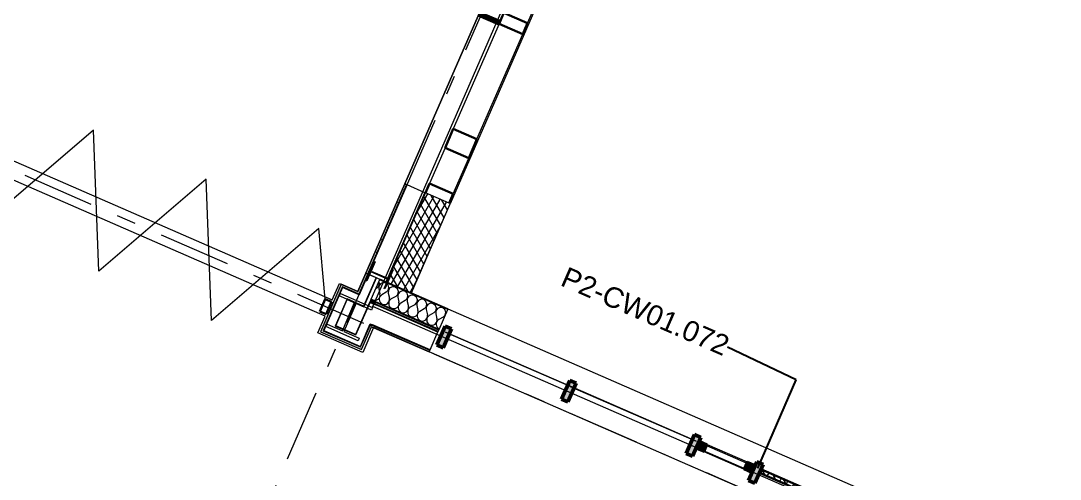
# Model space of a CAD drawing. Header units: millimetres. Extents: x -50172 to 258853, y -59787 to 25069.
# Drawn here: x 8400 to 16045, y -27964 to -24594 of the extents above; entities that cross this region are included whole.
import ezdxf
from ezdxf.enums import TextEntityAlignment as Align

# ---------------------------------------------------------------- set-up
doc = ezdxf.new("R2010")
doc.units = ezdxf.units.MM
doc.header["$MEASUREMENT"] = 0
doc.linetypes.add('Double Dashed', pattern=[1093.611073, 529.166651, -211.666656, 141.111112, -211.666656])
for name, color, linetype, lineweight, true_color in [('A-25-M_Curtain_Wall_Pen_No__46', 7, 'Continuous', 35, 0x444444), ('A-25-M_Wall_Ext_Pen_No__107', 7, 'Continuous', 15, 0xa6a6a6), ('A-25-M_Wall_Int_Pen_No__107', 7, 'Continuous', 15, 0xa6a6a6), ('A-25-M_Wall_Int_Pen_No__27', 7, 'Continuous', 50, 0x2a2a2a), ('New_A-15-MG_Structural_Grid_Phase_2_Pen_No__222', 7, 'Continuous', 13, 0x65af33), ('New_A-25-M_Curtain_Wall_Pen_No__144', 7, 'Continuous', 0, 0xc8c8c8), ('New_A-25-M_Curtain_Wall_Pen_No__165', 7, 'Continuous', 0, 0x006060), ('New_A-25-M_Curtain_Wall_Pen_No__27', 7, 'Continuous', 50, 0x2a2a2a), ('New_A-25-M_Curtain_Wall_Pen_No__43', 7, 'Continuous', 30, 0x444444), ('New_A-25-M_Wall_Ext_Pen_No__107', 7, 'Continuous', 15, 0xa6a6a6), ('New_A-25-M_Wall_Int_Pen_No__107', 7, 'Continuous', 15, 0xa6a6a6), ('New_A-35-M_FFE-Zone_Pen_No__74', 7, 'Continuous', 20, 0x606060), ('New_ArchiCAD Doors_Pen_No__43', 7, 'Continuous', 30, 0x444444), ('New_ArchiCAD Doors_Pen_No__63', 7, 'Continuous', 20, 0x606060), ('New_ArchiCAD Windows_Pen_No__103', 7, 'Continuous', 15, 0xa6a6a6), ('New_ArchiCAD Windows_Pen_No__23', 7, 'Continuous', 30, 0x2a2a2a), ('New_ArchiCAD Windows_Pen_No__63', 7, 'Continuous', 20, 0x606060)]:
    doc.layers.add(name, color=color, linetype=linetype, lineweight=lineweight, true_color=true_color)
for name, color, linetype, lineweight in [('A-25-M_Curtain_Wall_Pen_No__85', 8, 'Continuous', 20), ('A-25-M_Wall_Int_Pen_No__1', 7, 'Continuous', 13), ('COLUMN.IFC Import_Pen_No__2', 8, 'Continuous', 15), ('New_A-20-M_Floor_Slab_Pen_No__89', 8, 'Continuous', 20), ('New_A-25-M_Curtain_Wall_Pen_No__1', 7, 'Continuous', 13), ('New_A-25-M_Wall_Ext_Pen_No__1', 7, 'Continuous', 13), ('New_A-25-M_Wall_Int_Pen_No__1', 7, 'Continuous', 13), ('New_ArchiCAD Doors_Pen_No__1', 7, 'Continuous', 13), ('New_ArchiCAD Doors_Pen_No__87', 8, 'Continuous', 20), ('New_ArchiCAD Windows_Pen_No__1', 7, 'Continuous', 13), ('New_ArchiCAD Windows_Pen_No__3', 7, 'Continuous', 18), ('New_ArchiCAD Windows_Pen_No__83', 8, 'Continuous', 20), ('New_ArchiCAD Zone Stamps_Pen_No__9', 7, 'Continuous', 13)]:
    doc.layers.add(name, color=color, linetype=linetype, lineweight=lineweight)
for name, color, linetype in [('A-25-M_Wall_Int', 7, 'Continuous'), ('COLUMN.IFC Import', 7, 'Continuous'), ('New_A-15-MG_Structural_Grid_Phase_2', 7, 'Continuous'), ('New_A-20-M_Floor_Slab', 7, 'Continuous'), ('New_A-25-M_Curtain_Wall', 7, 'Continuous'), ('New_A-25-M_Wall_Ext', 7, 'Continuous'), ('New_A-25-M_Wall_Int', 7, 'Continuous'), ('New_A-35-M_FFE-Zone', 7, 'Continuous'), ('New_ArchiCAD Doors', 7, 'Continuous'), ('New_ArchiCAD Windows', 7, 'Continuous')]:
    doc.layers.add(name, color=color, linetype=linetype)
doc.styles.add('GENERATED_STYLE_1', font='')
doc.styles.add('GENERATED_STYLE_3', font='')
doc.styles.add('GENERATED_STYLE_4', font='')
doc.styles.get('GENERATED_STYLE_1').set_extended_font_data('Arial', bold=True)
doc.styles.get('GENERATED_STYLE_3').set_extended_font_data('Arial')
doc.styles.get('GENERATED_STYLE_4').set_extended_font_data('Swis721 BT')
doc.dimstyles.new('GENERATED_STYLE__1', dxfattribs={"dimtxt": 0.18, "dimasz": 273.6, "dimexe": 0.18, "dimexo": 0.0625, "dimgap": 0.09, "dimtad": 0, "dimtih": 1, "dimtoh": 1, "dimdec": 4, "dimzin": 0, "dimdsep": 46, "dimcen": 0.09, "dimadec": 0, "dimazin": 0, "dimtfac": 1, "dimtdec": 4, "dimtmove": 0, "dimatfit": 3, "dimldrblk": 'ARROWHEAD_5', "dimfxl": 1, "dimtolj": 1, "dimtzin": 0, "dimarcsym": 0})
pattern_1 = [(60, (0, 0), (-43.30127, 25), []), (120, (0, 0), (43.30127, 25), [])]
pattern_2 = [(0, (0, 0), (0, 173.2051), [0, -100]), (0, (50, 86.6), (0, 173.2051), [0, -100])]

# ---------------------------------------------------------------- blocks, each defined once
blk = doc.blocks.new('Computer Lab C_INB 1301_47_2', base_point=(3709.1, -27727.4))
at = {"layer": 'New_A-35-M_FFE-Zone_Pen_No__74', "linetype": 'Continuous'}
for p, q in [((10639.2, -26765.5), (1992.2, -22995)), ((10585.7, -26888.1), (10639.2, -26765.5)), ((10914.7, -27031.6), (10585.7, -26888.1)), ((10994.1, -26849.4), (10914.7, -27031.6)), ((14084.3, -28196.9), (10994.1, -26849.4))]:
    blk.add_line(p, q, dxfattribs=at)
at = {"layer": 'New_ArchiCAD Zone Stamps_Pen_No__9'}
for tag, height, style, p in [('ROOM_NAME', 250, 'GENERATED_STYLE_1', (2359.2, -27544.4)), ('zoneNameLine2', 250, 'GENERATED_STYLE_1', (2170.8, -27976.6)), ('ROOM_NUMBER', 200, 'GENERATED_STYLE_3', (1982.4, -28397.3)), ('measuredAreaCode', 200, 'GENERATED_STYLE_3', (1825.3, -28757.4)), ('ROOM_HOLES_PRM', 200, 'GENERATED_STYLE_3', (2132.7, -28891.4)), ('DUMMY_649', 200, 'GENERATED_STYLE_3', (2761.9, -29165.8)), ('DUMMY_650', 133.3, 'GENERATED_STYLE_3', (3041.2, -29272.3))]:
    blk.add_attdef(tag, text='', height=height, rotation=336.44041, dxfattribs=dict(at, style=style)).set_placement(p, align=Align.TOP_LEFT)
blk = doc.blocks.new('Computer Lab D_INB 1102_51_2', base_point=(2937.5, -13266.4))
at = {"layer": 'New_A-35-M_FFE-Zone_Pen_No__74', "linetype": 'Continuous'}
for p, q in [((10879.5, -26584.5), (13645.4, -20241.5)), ((2044.1, -22875.8), (10691.2, -26646.4)), ((10691.2, -26646.4), (10743.9, -26525.4)), ((10743.9, -26525.4), (10879.5, -26584.5))]:
    blk.add_line(p, q, dxfattribs=at)
at = {"layer": 'New_ArchiCAD Zone Stamps_Pen_No__9'}
for tag, height, style, p in [('ROOM_NAME', 250, 'GENERATED_STYLE_1', (8277.7, -11737.3)), ('zoneNameLine2', 250, 'GENERATED_STYLE_1', (8089.2, -12169.4)), ('ROOM_NUMBER', 200, 'GENERATED_STYLE_3', (7900.8, -12590.1)), ('measuredAreaCode', 200, 'GENERATED_STYLE_3', (7743.8, -12950.2)), ('DUMMY_649', 200, 'GENERATED_STYLE_3', (8051.2, -13084.2)), ('DUMMY_650', 200, 'GENERATED_STYLE_3', (8680.4, -13358.6)), ('DUMMY_651', 133.3, 'GENERATED_STYLE_3', (8959.7, -13465.1))]:
    blk.add_attdef(tag, text='', height=height, rotation=336.44041, dxfattribs=dict(at, style=style)).set_placement(p, align=Align.TOP_LEFT)
blk = doc.blocks.new('Slab_6_2', base_point=(-21326.2, -27554.7))
at = {"layer": 'New_A-20-M_Floor_Slab_Pen_No__89', "linetype": 'Continuous', "flags": 128}
blk.add_lwpolyline([(942, -48802.4), (12486.7, -53836.5), (17939.8, -41330.7), (16985.7, -40914.7), (17767.9, -39120.9), (18360.6, -39379.3), (18576.1, -38885), (18937.5, -39042.6), (20222.1, -36096.6), (17437.6, -34882.5), (19407.7, -30364.3), (10989.4, -26693.5), (18941.3, -8457.3)], dxfattribs=at)
blk = doc.blocks.new('Curtain Wall_24_2')
at = {"layer": 'New_A-25-M_Curtain_Wall', "linetype": 'Continuous', "lineweight": 0, "true_color": 0x000000}
h = blk.add_hatch(dxfattribs=at)
h.set_pattern_fill('Batt_Insulation_0002', color=178, style=0, pattern_type=2)
h.set_pattern_definition(pattern_1)
h.paths.add_polyline_path([(14256.9, -28070.8), (13844.1, -27891.2), (13832.9, -27916.9), (14245.7, -28096.4)])
h = blk.add_hatch(dxfattribs=at)
h.set_pattern_fill('Batt_Insulation_0002', color=178, style=0, pattern_type=2)
h.set_pattern_definition(pattern_1)
h.paths.add_polyline_path([(15173.9, -28469.6), (14302.8, -28090.7), (14291.6, -28116.4), (15162.8, -28495.3)])
at = {"layer": 'New_A-25-M_Curtain_Wall_Pen_No__144', "linetype": 'Continuous'}
for points in [[(11521.2, -26838.9), (11461, -26977.4), (11506.8, -26997.4), (11567.1, -26858.9)], [(12438.2, -27237.8), (12378, -27376.3), (12423.9, -27396.2), (12484.1, -27257.7)], [(13355.2, -27636.6), (13295, -27775.1), (13340.9, -27795), (13401.1, -27656.6)], [(13859.4, -27855.9), (13813.6, -27836), (13753.4, -27974.4), (13799.2, -27994.4)], [(14272.3, -28035.5), (14212, -28173.9), (14257.9, -28193.9), (14318.1, -28055.4)], [(15189.3, -28434.3), (15129.1, -28572.8), (15174.9, -28592.7), (15235.1, -28454.3)], [(16106.3, -28833.2), (16046.1, -28971.6), (16091.9, -28991.6), (16152.2, -28853.1)]]:
    blk.add_hatch(color=256, dxfattribs=at).paths.add_polyline_path(points)
at = {"layer": 'New_A-25-M_Curtain_Wall_Pen_No__165', "linetype": 'Continuous', "lineweight": 0, "true_color": 0x001818}
for points in [[(11523.8, -26883.1), (12450, -27286), (12450.4, -27285.1), (11524.2, -26882.2)], [(13367.4, -27683.9), (12441.2, -27281.1), (12440.8, -27282), (13367, -27684.8)], [(15191.9, -28478.5), (16118.1, -28881.3), (16118.5, -28880.4), (15192.3, -28477.6)]]:
    blk.add_hatch(color=168, dxfattribs=at).paths.add_polyline_path(points)
at = {"layer": 'New_ArchiCAD Windows_Pen_No__103', "linetype": 'Continuous'}
for points in [[(13389.7, -27682.7), (13449.3, -27708.6), (13425.4, -27763.6), (13365.8, -27737.7)], [(13778.3, -27917.1), (13718.7, -27891.2), (13742.6, -27836.2), (13802.2, -27862.1)]]:
    blk.add_hatch(color=256, dxfattribs=at).paths.add_polyline_path(points)
at = {"layer": 'New_A-25-M_Curtain_Wall_Pen_No__1', "linetype": 'Continuous'}
for p, q in [((11524.2, -26882.2), (11523.8, -26883.1)), ((11523.8, -26883.1), (12450, -27286)), ((12450.4, -27285.1), (11524.2, -26882.2)), ((12441.2, -27281.1), (12440.8, -27282)), ((12440.8, -27282), (13367, -27684.8)), ((13367.4, -27683.9), (12441.2, -27281.1)), ((12450, -27286), (12450.4, -27285.1)), ((13367, -27684.8), (13367.4, -27683.9)), ((15192.3, -28477.6), (15191.9, -28478.5)), ((15191.9, -28478.5), (16118.1, -28881.3)), ((16118.5, -28880.4), (15192.3, -28477.6)), ((16118.1, -28881.3), (16118.5, -28880.4))]:
    blk.add_line(p, q, dxfattribs=at)
at = {"layer": 'New_A-25-M_Curtain_Wall_Pen_No__27', "linetype": 'Continuous'}
for p, q in [((11521.2, -26838.9), (11461, -26977.4)), ((11506.8, -26997.4), (11567.1, -26858.9)), ((11567.1, -26858.9), (11521.2, -26838.9)), ((11461, -26977.4), (11506.8, -26997.4)), ((12438.2, -27237.8), (12378, -27376.3)), ((12423.9, -27396.2), (12484.1, -27257.7)), ((12484.1, -27257.7), (12438.2, -27237.8)), ((12378, -27376.3), (12423.9, -27396.2)), ((13355.2, -27636.6), (13295, -27775.1)), ((13340.9, -27795), (13401.1, -27656.6)), ((13401.1, -27656.6), (13355.2, -27636.6)), ((13295, -27775.1), (13340.9, -27795)), ((13813.6, -27836), (13753.4, -27974.4)), ((13799.2, -27994.4), (13859.4, -27855.9)), ((13859.4, -27855.9), (13813.6, -27836)), ((13753.4, -27974.4), (13799.2, -27994.4)), ((14272.3, -28035.5), (14212, -28173.9)), ((14257.9, -28193.9), (14318.1, -28055.4)), ((14318.1, -28055.4), (14272.3, -28035.5)), ((14212, -28173.9), (14257.9, -28193.9)), ((15189.3, -28434.3), (15129.1, -28572.8)), ((15235.1, -28454.3), (15189.3, -28434.3)), ((15174.9, -28592.7), (15235.1, -28454.3)), ((15129.1, -28572.8), (15174.9, -28592.7)), ((16106.3, -28833.2), (16046.1, -28971.6)), ((16091.9, -28991.6), (16152.2, -28853.1)), ((16152.2, -28853.1), (16106.3, -28833.2)), ((16046.1, -28971.6), (16091.9, -28991.6))]:
    blk.add_line(p, q, dxfattribs=at)
at = {"layer": 'New_A-25-M_Curtain_Wall_Pen_No__43', "linetype": 'Continuous'}
for p, q in [((13844.1, -27891.2), (14256.9, -28070.8)), ((14245.7, -28096.4), (13832.9, -27916.9)), ((15162.8, -28495.3), (14291.6, -28116.4)), ((14302.8, -28090.7), (15173.9, -28469.6))]:
    blk.add_line(p, q, dxfattribs=at)
at = {"layer": 'New_ArchiCAD Windows_Pen_No__23', "linetype": 'Continuous'}
for p, q in [((13365.8, -27737.7), (13389.7, -27682.7)), ((13425.4, -27763.6), (13365.8, -27737.7)), ((13389.7, -27682.7), (13449.3, -27708.6)), ((13449.3, -27708.6), (13425.4, -27763.6)), ((13718.7, -27891.2), (13742.6, -27836.2)), ((13778.3, -27917.1), (13718.7, -27891.2)), ((13742.6, -27836.2), (13802.2, -27862.1)), ((13802.2, -27862.1), (13778.3, -27917.1))]:
    blk.add_line(p, q, dxfattribs=at)
at = {"layer": 'New_ArchiCAD Windows_Pen_No__63', "linetype": 'Continuous'}
blk.add_line((13738.6, -27845.3), (13445.3, -27717.8), dxfattribs=at)
at = {"layer": 'New_ArchiCAD Windows_Pen_No__83', "linetype": 'Continuous'}
for p, q in [((13449.3, -27708.6), (13742.6, -27836.2)), ((13718.7, -27891.2), (13425.4, -27763.6))]:
    blk.add_line(p, q, dxfattribs=at)
blk = doc.blocks.new('*X746')
at = {"layer": 'New_A-25-M_Wall_Ext_Pen_No__107', "linetype": 'Continuous'}
for p, q in [((11033.4, -26544.5), (11038.1, -26524.2)), ((11045.4, -26527.4), (11033.7, -26544.6)), ((11038.1, -26524.2), (11036.1, -26518.4)), ((11064.5, -26519), (11045.4, -26527.4)), ((11085.1, -26521.8), (11064.5, -26519)), ((11101.2, -26535), (11085.1, -26521.8)), ((11031.2, -26546.8), (11033.4, -26544.5)), ((11033.7, -26544.6), (11032.8, -26565.4)), ((11032.8, -26565.4), (11041.6, -26602.5)), ((11042.5, -26613), (11041.6, -26602.5)), ((11088.7, -26589.8), (11055.5, -26608.6)), ((11088.7, -26589.8), (11103.3, -26575)), ((11107.9, -26554.7), (11101.2, -26535)), ((11103.6, -26575.1), (11102.6, -26595.9)), ((11102.6, -26595.9), (11111.4, -26633)), ((11103.3, -26575), (11107.9, -26554.7)), ((11115.3, -26557.9), (11103.6, -26575.1)), ((11134.3, -26549.4), (11115.3, -26557.9)), ((11154.9, -26552.2), (11134.3, -26549.4)), ((11171, -26565.4), (11154.9, -26552.2)), ((11158.5, -26620.3), (11173.1, -26605.4)), ((11177.7, -26585.1), (11171, -26565.4)), ((11173.4, -26605.6), (11172.5, -26626.4)), ((11173.1, -26605.4), (11177.7, -26585.1)), ((11185.1, -26588.3), (11173.4, -26605.6)), ((11204.1, -26579.9), (11185.1, -26588.3)), ((11224.8, -26582.7), (11204.1, -26579.9)), ((11240.9, -26595.9), (11224.8, -26582.7)), ((11247.6, -26615.6), (11240.9, -26595.9)), ((11013.9, -26647.8), (11020, -26646.1)), ((11020, -26646.1), (11028.9, -26640.5)), ((11028.9, -26640.5), (11036, -26632.7)), ((11036, -26632.7), (11040.6, -26623.3)), ((11037.2, -26633.3), (11036.3, -26643.7)), ((11036.3, -26643.7), (11038.3, -26654.1)), ((11040.9, -26623.4), (11037.2, -26633.3)), ((11038.3, -26654.1), (11043, -26663.4)), ((11040.6, -26623.3), (11042.5, -26613)), ((11047.2, -26615), (11040.9, -26623.4)), ((11043, -26663.4), (11050.1, -26671.2)), ((11055.5, -26608.6), (11047.2, -26615)), ((11050.1, -26671.2), (11059.1, -26676.7)), ((11059.1, -26676.7), (11069.2, -26679.5)), ((11069.2, -26679.5), (11079.7, -26679.5)), ((11079.7, -26679.5), (11089.8, -26676.5)), ((11089.8, -26676.5), (11098.8, -26671)), ((11098.8, -26671), (11105.8, -26663.2)), ((11105.8, -26663.2), (11110.5, -26653.8)), ((11107, -26663.7), (11106.1, -26674.2)), ((11106.1, -26674.2), (11108.1, -26684.5)), ((11110.8, -26653.9), (11107, -26663.7)), ((11110.5, -26653.8), (11112.4, -26643.4)), ((11117, -26645.5), (11110.8, -26653.9)), ((11112.4, -26643.4), (11111.4, -26633)), ((11125.4, -26639.1), (11117, -26645.5)), ((11158.5, -26620.3), (11125.4, -26639.1)), ((11172.5, -26626.4), (11181.2, -26663.4)), ((11180.3, -26684.2), (11182.2, -26673.9)), ((11186.9, -26675.9), (11180.6, -26684.3)), ((11182.2, -26673.9), (11181.2, -26663.4)), ((11195.2, -26669.5), (11186.9, -26675.9)), ((11228.3, -26650.7), (11195.2, -26669.5)), ((11228.3, -26650.7), (11243, -26635.9)), ((11243.2, -26636), (11242.3, -26656.8)), ((11242.3, -26656.8), (11251.1, -26693.9)), ((11243, -26635.9), (11247.6, -26615.6)), ((11255, -26618.8), (11243.2, -26636)), ((11274, -26610.3), (11255, -26618.8)), ((11298.2, -26681.2), (11265, -26700)), ((11294.6, -26613.1), (11274, -26610.3)), ((11310.7, -26626.3), (11294.6, -26613.1)), ((11298.2, -26681.2), (11312.8, -26666.3)), ((11317.4, -26646), (11310.7, -26626.3)), ((11313.1, -26666.5), (11312.1, -26687.3)), ((11312.8, -26666.3), (11317.4, -26646)), ((11324.8, -26649.3), (11313.1, -26666.5)), ((11343.8, -26640.8), (11324.8, -26649.3)), ((11364.4, -26643.6), (11343.8, -26640.8)), ((11380.5, -26656.8), (11364.4, -26643.6)), ((11387.3, -26676.5), (11380.5, -26656.8)), ((11382.6, -26696.8), (11387.3, -26676.5)), ((11394.6, -26679.7), (11382.9, -26696.9)), ((11413.7, -26671.2), (11394.6, -26679.7)), ((11434.3, -26674), (11413.7, -26671.2)), ((11450.4, -26687.2), (11434.3, -26674)), ((11108.1, -26684.5), (11112.9, -26693.9)), ((11112.9, -26693.9), (11120, -26701.6)), ((11120, -26701.6), (11128.9, -26707.1)), ((11128.9, -26707.1), (11139.1, -26709.9)), ((11139.1, -26709.9), (11149.6, -26709.9)), ((11149.6, -26709.9), (11159.7, -26707)), ((11159.7, -26707), (11168.6, -26701.4)), ((11168.6, -26701.4), (11175.7, -26693.6)), ((11175.7, -26693.6), (11180.3, -26684.2)), ((11176.9, -26694.2), (11176, -26704.6)), ((11176, -26704.6), (11178, -26715)), ((11180.6, -26684.3), (11176.9, -26694.2)), ((11178, -26715), (11182.7, -26724.3)), ((11182.7, -26724.3), (11189.8, -26732.1)), ((11189.8, -26732.1), (11198.8, -26737.6)), ((11198.8, -26737.6), (11208.9, -26740.4)), ((11208.9, -26740.4), (11219.4, -26740.4)), ((11219.4, -26740.4), (11229.5, -26737.4)), ((11229.5, -26737.4), (11238.4, -26731.9)), ((11238.4, -26731.9), (11245.5, -26724.1)), ((11245.5, -26724.1), (11250.2, -26714.7)), ((11246.7, -26724.6), (11245.8, -26735.1)), ((11245.8, -26735.1), (11247.8, -26745.4)), ((11250.4, -26714.8), (11246.7, -26724.6)), ((11247.8, -26745.4), (11252.5, -26754.8)), ((11250.2, -26714.7), (11252.1, -26704.3)), ((11256.7, -26706.4), (11250.4, -26714.8)), ((11252.1, -26704.3), (11251.1, -26693.9)), ((11252.5, -26754.8), (11259.7, -26762.5)), ((11265, -26700), (11256.7, -26706.4)), ((11308.3, -26762.3), (11315.3, -26754.6)), ((11312.1, -26687.3), (11320.9, -26724.3)), ((11315.3, -26754.6), (11320, -26745.1)), ((11316.5, -26755.1), (11315.6, -26765.6)), ((11320.3, -26745.3), (11316.5, -26755.1)), ((11320, -26745.1), (11321.9, -26734.8)), ((11326.5, -26736.8), (11320.3, -26745.3)), ((11321.9, -26734.8), (11320.9, -26724.3)), ((11334.9, -26730.4), (11326.5, -26736.8)), ((11368, -26711.6), (11334.9, -26730.4)), ((11368, -26711.6), (11382.6, -26696.8)), ((11382.9, -26696.9), (11382, -26717.7)), ((11382, -26717.7), (11390.8, -26754.8)), ((11391.7, -26765.2), (11390.8, -26754.8)), ((11437.9, -26742.1), (11404.7, -26760.9)), ((11437.9, -26742.1), (11452.5, -26727.2)), ((11457.1, -26706.9), (11450.4, -26687.2)), ((11452.8, -26727.4), (11451.8, -26748.2)), ((11451.8, -26748.2), (11460.6, -26785.2)), ((11452.5, -26727.2), (11457.1, -26706.9)), ((11464.5, -26710.2), (11452.8, -26727.4)), ((11483.5, -26701.7), (11464.5, -26710.2)), ((11504.1, -26704.5), (11483.5, -26701.7)), ((11520.2, -26717.7), (11504.1, -26704.5)), ((11507.7, -26772.5), (11521.9, -26758.2)), ((11526.9, -26737.4), (11520.2, -26717.7)), ((11522.6, -26756.5), (11526.9, -26737.4)), ((11259.7, -26762.5), (11268.6, -26768)), ((11268.6, -26768), (11278.7, -26770.9)), ((11278.7, -26770.9), (11289.3, -26770.8)), ((11289.3, -26770.8), (11299.4, -26767.9)), ((11299.4, -26767.9), (11308.3, -26762.3)), ((11315.6, -26765.6), (11317.6, -26775.9)), ((11317.6, -26775.9), (11322.4, -26785.3)), ((11322.4, -26785.3), (11329.5, -26793)), ((11329.5, -26793), (11338.5, -26798.5)), ((11338.5, -26798.5), (11348.6, -26801.3)), ((11348.6, -26801.3), (11359.1, -26801.3)), ((11359.1, -26801.3), (11369.2, -26798.4)), ((11369.2, -26798.4), (11378.1, -26792.8)), ((11378.1, -26792.8), (11385.2, -26785)), ((11385.2, -26785), (11389.8, -26775.6)), ((11386.4, -26785.5), (11385.5, -26796)), ((11385.5, -26796), (11387.5, -26806.3)), ((11390.1, -26775.7), (11386.4, -26785.5)), ((11387.5, -26806.3), (11392.2, -26815.7)), ((11389.8, -26775.6), (11391.7, -26765.2)), ((11396.4, -26767.3), (11390.1, -26775.7)), ((11392.2, -26815.7), (11399.3, -26823.4)), ((11404.7, -26760.9), (11396.4, -26767.3)), ((11399.3, -26823.4), (11408.3, -26828.9)), ((11408.3, -26828.9), (11418.4, -26831.8)), ((11418.4, -26831.8), (11428.9, -26831.7)), ((11428.9, -26831.7), (11439, -26828.8)), ((11439, -26828.8), (11448, -26823.2)), ((11448, -26823.2), (11455, -26815.5)), ((11455, -26815.5), (11459.7, -26806)), ((11456.2, -26816), (11455.3, -26826.5)), ((11455.3, -26826.5), (11457.3, -26836.8)), ((11460, -26806.2), (11456.2, -26816)), ((11459.7, -26806), (11461.6, -26795.7)), ((11466.2, -26797.7), (11460, -26806.2)), ((11461.6, -26795.7), (11460.6, -26785.2)), ((11474.6, -26791.3), (11466.2, -26797.7)), ((11507.7, -26772.5), (11474.6, -26791.3)), ((11457.3, -26836.8), (11462.1, -26846.2)), ((11462.1, -26846.2), (11469.2, -26853.9)), ((11469.2, -26853.9), (11477.8, -26859.2))]:
    blk.add_line(p, q, dxfattribs=at)
blk = doc.blocks.new('Simple Door Opening_12')
at = {"layer": 'New_ArchiCAD Doors_Pen_No__1', "linetype": 'Continuous'}
for p, q in [((2556, -4.5), (2556, 0)), ((-2556, 0), (-2556, -4.5)), ((-2556, -4.5), (-2556, -164.5)), ((2556, -164.5), (2556, -4.5)), ((-2556, -164.5), (-2556, -170.5)), ((-2556, -170.5), (-2556, -182.5)), ((-2556, -182.5), (-2556, -185.5)), ((-2556, -185.5), (-2556, -329.5)), ((2556, -170.5), (2556, -164.5)), ((2556, -182.5), (2556, -170.5)), ((2556, -185.5), (2556, -182.5)), ((2556, -329.5), (2556, -185.5)), ((-2556, -329.5), (-2556, -332.5)), ((-2556, -332.5), (-2556, -345)), ((2556, -332.5), (2556, -329.5)), ((2556, -345), (2556, -332.5))]:
    blk.add_line(p, q, dxfattribs=at)
at = {"layer": 'New_ArchiCAD Doors_Pen_No__87', "linetype": 'Continuous'}
for p, q in [((2556, 0), (-2556, 0)), ((-2556, -345), (2556, -345))]:
    blk.add_line(p, q, dxfattribs=at)
blk = doc.blocks.new('Wall_241_2', base_point=(22006.6, -31651.4))
at = {"layer": 'A-25-M_Wall_Ext_Pen_No__107', "linetype": 'Continuous'}
blk.add_hatch(color=256, dxfattribs=at).paths.add_polyline_path([(10982.6, -26830.7), (10980.4, -26843.4), (10985.4, -26832)])
at = {"layer": 'New_A-25-M_Wall_Ext_Pen_No__107', "linetype": 'Continuous'}
h = blk.add_hatch(dxfattribs=at)
h.set_pattern_fill('Plaster_0002', color=256, style=0, pattern_type=2)
h.set_pattern_definition(pattern_2)
h.paths.add_polyline_path([(11542, -26711.9), (11040.4, -26493.2), (11039.6, -26497.8), (11540.2, -26716.1)])
at = {"layer": 'New_A-25-M_Wall_Ext_Pen_No__107', "linetype": 'Continuous', "lineweight": 0, "true_color": 0x535353}
for points in [[(11469.1, -26879.2), (11008.6, -26678.5), (11008.1, -26681.5), (11467.9, -26882)], [(11410.3, -27014), (10983.1, -26827.7), (10982.6, -26830.7), (11409.1, -27016.7)]]:
    blk.add_hatch(color=251, dxfattribs=at).paths.add_polyline_path(points)
at = {"layer": 'New_A-25-M_Wall_Ext_Pen_No__107', "linetype": 'Continuous'}
for points in [[(11473.9, -26868.2), (11010.7, -26666.3), (11008.6, -26678.5), (11469.1, -26879.2)], [(10980.4, -26843.4), (11404.1, -27028.2), (11409.1, -27016.7), (10985.4, -26832)]]:
    blk.add_hatch(color=256, dxfattribs=at).paths.add_polyline_path(points)
at = {"layer": 'New_A-25-M_Wall_Ext_Pen_No__1', "linetype": 'Continuous'}
for p, q in [((11540.2, -26716.1), (11039.6, -26497.8)), ((11027.6, -26690), (11008.1, -26681.5)), ((11469.1, -26879.2), (11008.6, -26678.5)), ((11473.9, -26868.2), (11010.7, -26666.3)), ((11476.3, -26862.7), (11011.8, -26660.2)), ((11467.9, -26882), (11027.6, -26690)), ((10982.6, -26830.7), (11409.1, -27016.7)), ((11410.3, -27014), (10983.1, -26827.7))]:
    blk.add_line(p, q, dxfattribs=at)
at = {"layer": 'New_A-25-M_Wall_Ext_Pen_No__1', "linetype": 'Continuous', "flags": 128}
for points in [[(11542, -26711.9), (11040.4, -26493.2)], [(10980.4, -26843.4), (11404.1, -27028.2)]]:
    blk.add_lwpolyline(points, dxfattribs=at)
at = {"layer": 'New_A-25-M_Wall_Ext', "color": 250, "lineweight": 50, "true_color": 0x2a2a2a}
blk.add_blockref('*X746', (0, 0), dxfattribs=at)
at = {"layer": 'New_ArchiCAD Doors', "color": 251, "linetype": 'Continuous', "lineweight": 20, "true_color": 0x606060, "xscale": -1, "zscale": 1000, "rotation": 336.4404115839876}
blk.add_blockref('Simple Door Opening_12', (13885, -27733.6), dxfattribs=at)
blk = doc.blocks.new('Triple Window 19')
at = {"layer": 'New_ArchiCAD Windows_Pen_No__1', "linetype": 'Continuous'}
for p, q in [((-1175, -0.5), (-1175, 0)), ((1175, -0.5), (1175, 0)), ((-1175, -190), (-1175, -0.5)), ((1175, -190), (1175, -0.5))]:
    blk.add_line(p, q, dxfattribs=at)
at = {"layer": 'New_ArchiCAD Windows_Pen_No__23', "linetype": 'Continuous'}
for p, q in [((-1175, 0), (-1125, 0)), ((-1125, 0), (-1125, -190)), ((-268, -190), (-268, 0)), ((-268, 0), (-225, 0)), ((-225, 0), (-182, 0)), ((-182, 0), (-182, -190)), ((662.5, -190), (662.5, 0)), ((662.5, 0), (725, 0)), ((725, 0), (812.5, 0)), ((812.5, 0), (812.5, -190)), ((1100, -190), (1100, 0)), ((1100, 0), (1175, 0)), ((-1125, -190), (-1175, -190)), ((-225, -190), (-268, -190)), ((-182, -190), (-225, -190)), ((725, -190), (662.5, -190)), ((812.5, -190), (725, -190)), ((1175, -190), (1100, -190))]:
    blk.add_line(p, q, dxfattribs=at)
at = {"layer": 'New_ArchiCAD Windows_Pen_No__3', "linetype": 'Continuous'}
for p, q in [((-1175, 165), (1175, 165)), ((-1125, 0), (-268, 0)), ((-182, 0), (662.5, 0)), ((812.5, 0), (1100, 0)), ((-1175, -200), (1175, -200)), ((-268, -190), (-1125, -190)), ((662.5, -190), (-182, -190)), ((1100, -190), (812.5, -190))]:
    blk.add_line(p, q, dxfattribs=at)
blk = doc.blocks.new('Wall_302_2', base_point=(19113.7, -8614.2))
at = {"layer": 'New_A-25-M_Wall_Ext_Pen_No__107', "linetype": 'Continuous'}
h = blk.add_hatch(dxfattribs=at)
h.set_pattern_fill('Plaster_0002', color=256, style=0, pattern_type=2)
h.set_pattern_definition([(66.4404, (0, 0), (-158.7675, 69.2305), [0, -100]), (66.4404, (-59.4, 80.45), (-158.7675, 69.2305), [0, -100])])
h.paths.add_polyline_path([(10938.7, -26448.8), (10952.4, -26454.8), (11238.2, -25799.5), (11224.4, -25793.5)])
at = {"layer": 'New_A-25-M_Wall_Ext_Pen_No__107', "linetype": 'Continuous', "lineweight": 0, "true_color": 0x535353}
for points in [[(11238.2, -25799.5), (10952.4, -26454.8), (10955.2, -26456), (11240.9, -25800.7)], [(11372.9, -25858.3), (11087.2, -26513.6), (11089.9, -26514.8), (11375.7, -25859.5)]]:
    blk.add_hatch(color=251, dxfattribs=at).paths.add_polyline_path(points)
at = {"layer": 'New_A-25-M_Wall_Ext_Pen_No__107', "linetype": 'Continuous'}
for points in [[(11089.9, -26514.8), (11090.4, -26515), (11376.1, -25859.7), (11375.7, -25859.5)], [(11272.6, -26594.5), (11273.3, -26594.7), (11559, -25939.4), (11558.4, -25939.1)]]:
    blk.add_hatch(color=256, dxfattribs=at).paths.add_polyline_path(points)
h = blk.add_hatch(dxfattribs=at)
h.set_pattern_fill('Batt_Insulation_0002', color=256, style=0, pattern_type=2)
h.set_pattern_definition(pattern_1)
h.paths.add_polyline_path([(11376.1, -25859.7), (11090.4, -26515), (11272.6, -26594.5), (11558.4, -25939.1), (11549.8, -25935.4)])
at = {"layer": 'New_A-25-M_Wall_Ext_Pen_No__1', "linetype": 'Continuous'}
for p, q in [((10952.4, -26454.8), (11238.2, -25799.5)), ((10955.2, -26456), (11240.9, -25800.7)), ((11238.2, -25799.5), (11224.4, -25793.5)), ((11240.9, -25800.7), (11238.2, -25799.5)), ((11372.9, -25858.3), (11240.9, -25800.7)), ((11087.2, -26513.6), (11372.9, -25858.3)), ((11089.9, -26514.8), (11375.7, -25859.5)), ((11090.4, -26515), (11376.1, -25859.7)), ((11375.7, -25859.5), (11372.9, -25858.3)), ((11376.1, -25859.7), (11375.7, -25859.5)), ((11549.8, -25935.4), (11376.1, -25859.7)), ((11272.6, -26594.5), (11558.4, -25939.1)), ((11558.4, -25939.1), (11549.8, -25935.4)), ((11559, -25939.4), (11558.4, -25939.1))]:
    blk.add_line(p, q, dxfattribs=at)
at = {"layer": 'New_A-25-M_Wall_Ext_Pen_No__1', "linetype": 'Continuous', "flags": 128}
for points in [[(11224.4, -25793.5), (10938.7, -26448.8)], [(11273.3, -26594.7), (11559, -25939.4)], [(10938.7, -26448.8), (11273.3, -26594.7)]]:
    blk.add_lwpolyline(points, dxfattribs=at)
at = {"layer": 'New_ArchiCAD Windows', "color": 251, "linetype": 'Continuous', "lineweight": 20, "true_color": 0x606060, "xscale": -1, "zscale": 1000, "rotation": 66.44041158399281}
blk.add_blockref('Triple Window 19', (11845.3, -24782.4), dxfattribs=at)
blk = doc.blocks.new('Sliding Folding Multipanel Door 19')
at = {"layer": 'New_ArchiCAD Doors_Pen_No__1', "linetype": 'Continuous'}
for p, q in [((-4716.7, 0), (-4716.7, -15)), ((-4716.7, -15), (-4716.7, -18)), ((-4716.7, -18), (-4716.7, -82)), ((-4716.7, -82), (-4716.7, -85)), ((-4716.7, -85), (-4716.7, -100))]:
    blk.add_line(p, q, dxfattribs=at)
at = {"layer": 'New_ArchiCAD Doors_Pen_No__43', "linetype": 'Continuous'}
for p, q in [((-4666.7, 0), (-4716.7, 0)), ((-4716.7, 0), (-4716.7, -100)), ((-4666.7, -100), (-4666.7, 0)), ((-4716.7, -100), (-4666.7, -100))]:
    blk.add_line(p, q, dxfattribs=at)
at = {"layer": 'New_ArchiCAD Doors_Pen_No__63', "linetype": 'Continuous'}
for p, q in [((-4666.7, 0), (-4415.7, 456.9)), ((-4415.7, 456.9), (-3963.5, -477.9)), ((-3963.5, -477.9), (-3511.3, 456.9)), ((-3511.3, 456.9), (-3059.1, -477.9)), ((-3059.1, -477.9), (-2606.8, 456.9)), ((-2606.8, 456.9), (-2154.6, -477.9))]:
    blk.add_line(p, q, dxfattribs=at)
blk = doc.blocks.new('Wall_323_2', base_point=(10665.2, -26706))
at = {"layer": 'New_A-25-M_Wall_Int_Pen_No__1', "linetype": 'Continuous'}
for p, q in [((10678, -26676.6), (10652.4, -26735.3)), ((10679.2, -26673.9), (10678, -26676.6)), ((10685.2, -26660.1), (10679.2, -26673.9)), ((10651.2, -26738), (10645.2, -26751.8)), ((10652.4, -26735.3), (10651.2, -26738))]:
    blk.add_line(p, q, dxfattribs=at)
at = {"layer": 'New_ArchiCAD Doors', "color": 251, "linetype": 'Continuous', "lineweight": 20, "true_color": 0x606060, "xscale": -1, "zscale": 1000, "rotation": 336.4404115839984}
blk.add_blockref('Sliding Folding Multipanel Door 19', (6361.6, -24774.9), dxfattribs=at)
blk = doc.blocks.new('Wall_324_2', base_point=(10923.5, -26696.4))
at = {"layer": 'New_A-25-M_Wall_Int_Pen_No__107', "linetype": 'Continuous'}
blk.add_hatch(color=256, dxfattribs=at).paths.add_polyline_path([(10879.5, -26584.5), (10757.7, -26531.4), (10765.4, -26551.1), (10887.3, -26604.3)])
at = {"layer": 'New_A-25-M_Wall_Int_Pen_No__107', "linetype": 'Continuous', "lineweight": 0, "true_color": 0x535353}
for points in [[(10887.3, -26604.3), (10765.4, -26551.1), (10767, -26555.1), (10888.8, -26608.2)], [(10921.9, -26692.5), (10800.1, -26639.3), (10801.6, -26643.3), (10923.5, -26696.4)]]:
    blk.add_hatch(color=251, dxfattribs=at).paths.add_polyline_path(points)
at = {"layer": 'New_A-25-M_Wall_Int_Pen_No__1', "linetype": 'Continuous'}
for p, q in [((10887.3, -26604.3), (10765.4, -26551.1)), ((10888.8, -26608.2), (10767, -26555.1)), ((10921.9, -26692.5), (10800.1, -26639.3))]:
    blk.add_line(p, q, dxfattribs=at)
at = {"layer": 'New_A-25-M_Wall_Int_Pen_No__1', "linetype": 'Continuous', "flags": 128}
for points in [[(10879.5, -26584.5), (10757.7, -26531.4)], [(10801.6, -26643.3), (10923.5, -26696.4)]]:
    blk.add_lwpolyline(points, dxfattribs=at)
blk = doc.blocks.new('Wall_326_2', base_point=(10863, -26900))
at = {"layer": 'A-25-M_Wall_Int_Pen_No__107', "linetype": 'Continuous'}
blk.add_hatch(color=256, dxfattribs=at).paths.add_polyline_path([(10605.5, -26880.4), (10907, -27011.8), (10899.2, -26992.1), (10625.2, -26872.6)])
at = {"layer": 'A-25-M_Wall_Int_Pen_No__107', "linetype": 'Continuous', "lineweight": 0, "true_color": 0x535353}
for points in [[(10625.2, -26872.6), (10899.2, -26992.1), (10897.6, -26988.1), (10629.2, -26871.1)], [(10713.4, -26838), (10864.6, -26903.9), (10863, -26900), (10717.4, -26836.4)]]:
    blk.add_hatch(color=251, dxfattribs=at).paths.add_polyline_path(points)
at = {"layer": 'A-25-M_Wall_Int_Pen_No__1', "linetype": 'Continuous'}
for p, q in [((10625.2, -26872.6), (10899.2, -26992.1)), ((10629.2, -26871.1), (10897.6, -26988.1)), ((10713.4, -26838), (10864.6, -26903.9))]:
    blk.add_line(p, q, dxfattribs=at)
at = {"layer": 'A-25-M_Wall_Int_Pen_No__1', "linetype": 'Continuous', "flags": 128}
for points in [[(10605.5, -26880.4), (10907, -27011.8)], [(10863, -26900), (10717.4, -26836.4)]]:
    blk.add_lwpolyline(points, dxfattribs=at)
blk = doc.blocks.new('Wall_327_2', base_point=(10801.6, -26643.3))
at = {"layer": 'A-25-M_Wall_Int_Pen_No__107', "linetype": 'Continuous'}
blk.add_hatch(color=256, dxfattribs=at).paths.add_polyline_path([(10757.7, -26531.4), (10605.5, -26880.4), (10625.2, -26872.6), (10765.4, -26551.1)])
at = {"layer": 'A-25-M_Wall_Int_Pen_No__107', "linetype": 'Continuous', "lineweight": 0, "true_color": 0x535353}
for points in [[(10765.4, -26551.1), (10625.2, -26872.6), (10629.2, -26871.1), (10767, -26555.1)], [(10800.1, -26639.3), (10713.4, -26838), (10717.4, -26836.4), (10801.6, -26643.3)]]:
    blk.add_hatch(color=251, dxfattribs=at).paths.add_polyline_path(points)
at = {"layer": 'A-25-M_Wall_Int_Pen_No__1', "linetype": 'Continuous'}
for p, q in [((10765.4, -26551.1), (10625.2, -26872.6)), ((10767, -26555.1), (10629.2, -26871.1)), ((10800.1, -26639.3), (10713.4, -26838))]:
    blk.add_line(p, q, dxfattribs=at)
at = {"layer": 'A-25-M_Wall_Int_Pen_No__1', "linetype": 'Continuous', "flags": 128}
for points in [[(10757.7, -26531.4), (10605.5, -26880.4)], [(10717.4, -26836.4), (10801.6, -26643.3)]]:
    blk.add_lwpolyline(points, dxfattribs=at)
blk = doc.blocks.new('*X924')
at = {"layer": 'New_A-25-M_Wall_Int_Pen_No__107', "linetype": 'Continuous'}
for p, q in [((11036.1, -26518.4), (11034.6, -26514)), ((11018.8, -26559.4), (11013.5, -26562.4)), ((11018.8, -26559.4), (11031.2, -26546.8)), ((10979.6, -26640), (10980.3, -26640.7)), ((10980.3, -26640.7), (10989.3, -26646.2)), ((10989.3, -26646.2), (10999.4, -26649)), ((10999.4, -26649), (11009.9, -26649)), ((11009.9, -26649), (11013.9, -26647.8))]:
    blk.add_line(p, q, dxfattribs=at)
blk = doc.blocks.new('*X925')
at = {"layer": 'New_A-25-M_Wall_Int_Pen_No__107', "linetype": 'Continuous'}
for p, q in [((11034.6, -26514), (11033.1, -26509.8)), ((11013.5, -26562.4), (11009.1, -26564.9)), ((10977.4, -26637.6), (10979.6, -26640))]:
    blk.add_line(p, q, dxfattribs=at)
blk = doc.blocks.new('Wall_330_2', base_point=(10902.5, -26809.4))
at = {"layer": 'A-25-M_Wall_Int_Pen_No__107', "linetype": 'Continuous', "lineweight": 0, "true_color": 0x535353}
for points in [[(10966.2, -26663.2), (10863, -26900), (10864.6, -26903.9), (10969, -26664.4)], [(10967.4, -26660.5), (10966.2, -26663.2), (10969, -26664.4), (10970.2, -26661.7)], [(10968.9, -26824.8), (10897.6, -26988.1), (10899.2, -26992.1), (10971.6, -26826)], [(10970.1, -26822), (10968.9, -26824.8), (10971.6, -26826), (10972.8, -26823.2)]]:
    blk.add_hatch(color=251, dxfattribs=at).paths.add_polyline_path(points)
at = {"layer": 'A-25-M_Wall_Int_Pen_No__107', "linetype": 'Continuous'}
for points in [[(10971.6, -26826), (10966.6, -26837.4), (10980.4, -26843.4), (10982.6, -26830.7)], [(10966.6, -26837.4), (10899.2, -26992.1), (10907, -27011.8), (10980.4, -26843.4)]]:
    blk.add_hatch(color=256, dxfattribs=at).paths.add_polyline_path(points)
at = {"layer": 'New_A-25-M_Wall_Int_Pen_No__107', "linetype": 'Continuous'}
h = blk.add_hatch(dxfattribs=at)
h.set_pattern_fill('Plaster_0002', color=256, style=0, pattern_type=2)
h.set_pattern_definition(pattern_2)
h.paths.add_polyline_path([(11040.4, -26493.2), (11038.6, -26497.3), (11039.6, -26497.8)])
for points in [[(10972.2, -26649.5), (10967.4, -26660.5), (10970.2, -26661.7), (10975, -26650.7)], [(10975, -26650.7), (10970.2, -26661.7), (11008.6, -26678.5), (11010.7, -26666.3)]]:
    blk.add_hatch(color=256, dxfattribs=at).paths.add_polyline_path(points)
at = {"layer": 'New_A-25-M_Wall_Int_Pen_No__107', "linetype": 'Continuous', "lineweight": 0, "true_color": 0x535353}
for points in [[(10970.2, -26661.7), (10969, -26664.4), (11008.1, -26681.5), (11008.6, -26678.5)], [(10972.8, -26823.2), (10971.6, -26826), (10982.6, -26830.7), (10983.1, -26827.7)]]:
    blk.add_hatch(color=251, dxfattribs=at).paths.add_polyline_path(points)
at = {"layer": 'A-25-M_Wall_Int_Pen_No__1', "linetype": 'Continuous'}
for p, q in [((10864.6, -26903.9), (10969, -26664.4)), ((10897.6, -26988.1), (10970.1, -26822)), ((10899.2, -26992.1), (10971.6, -26826))]:
    blk.add_line(p, q, dxfattribs=at)
at = {"layer": 'A-25-M_Wall_Int_Pen_No__1', "linetype": 'Continuous', "flags": 128}
for points in [[(11038.6, -26497.3), (10974.6, -26644)], [(11040.4, -26493.2), (11038.6, -26497.3)], [(10967.4, -26660.5), (10863, -26900)], [(10972.2, -26649.5), (10967.4, -26660.5)], [(10974.6, -26644), (10972.2, -26649.5)], [(10907, -27011.8), (10980.4, -26843.4)]]:
    blk.add_lwpolyline(points, dxfattribs=at)
at = {"layer": 'New_A-25-M_Wall_Int_Pen_No__1', "linetype": 'Continuous'}
for p, q in [((11038.6, -26497.3), (11039.6, -26497.8)), ((10967.4, -26660.5), (10970.2, -26661.7)), ((10969, -26664.4), (11008.1, -26681.5)), ((10970.2, -26661.7), (11008.6, -26678.5)), ((10972.2, -26649.5), (10975, -26650.7)), ((10974.6, -26644), (10977.4, -26645.2)), ((10975, -26650.7), (11010.7, -26666.3)), ((10977.4, -26645.2), (11011.8, -26660.2)), ((10970.1, -26822), (10972.8, -26823.2)), ((10971.6, -26826), (10982.6, -26830.7)), ((10972.8, -26823.2), (10983.1, -26827.7))]:
    blk.add_line(p, q, dxfattribs=at)
at = {"layer": 'A-25-M_Wall_Int', "color": 250, "lineweight": 50, "true_color": 0x2a2a2a}
for name in ['*X925', '*X924']:
    blk.add_blockref(name, (0, 0), dxfattribs=at)
blk = doc.blocks.new('Wall_331_2', base_point=(11016.6, -26482.8))
at = {"layer": 'A-25-M_Wall_Int_Pen_No__107', "linetype": 'Continuous'}
blk.add_hatch(color=256, dxfattribs=at).paths.add_polyline_path([(10938.7, -26448.8), (10879.5, -26584.5), (10887.3, -26604.3), (10952.4, -26454.8)])
at = {"layer": 'A-25-M_Wall_Int_Pen_No__107', "linetype": 'Continuous', "lineweight": 0, "true_color": 0x535353}
for points in [[(10952.4, -26454.8), (10887.3, -26604.3), (10888.8, -26608.2), (10955.2, -26456)], [(11013.8, -26481.6), (10921.9, -26692.5), (10923.5, -26696.4), (11016.6, -26482.8)]]:
    blk.add_hatch(color=251, dxfattribs=at).paths.add_polyline_path(points)
at = {"layer": 'A-25-M_Wall_Int_Pen_No__1', "linetype": 'Continuous'}
for p, q in [((10952.4, -26454.8), (10887.3, -26604.3)), ((10955.2, -26456), (10888.8, -26608.2)), ((11013.8, -26481.6), (10921.9, -26692.5))]:
    blk.add_line(p, q, dxfattribs=at)
at = {"layer": 'A-25-M_Wall_Int_Pen_No__1', "linetype": 'Continuous', "flags": 128}
for points in [[(10938.7, -26448.8), (10879.5, -26584.5)], [(11016.6, -26482.8), (10938.7, -26448.8)], [(10923.5, -26696.4), (11016.6, -26482.8)]]:
    blk.add_lwpolyline(points, dxfattribs=at)
blk = doc.blocks.new('Wall_346_2', base_point=(11914.1, -24614.4))
at = {"layer": 'A-25-M_Wall_Int_Pen_No__107', "linetype": 'Continuous'}
blk.add_hatch(color=256, dxfattribs=at).paths.add_polyline_path([(11920.1, -24600.6), (11786.4, -24542.3), (11766.6, -24550.1), (11914.1, -24614.4)])
at = {"layer": 'A-25-M_Wall_Int_Pen_No__27', "linetype": 'Continuous', "flags": 128}
for points in [[(11766.6, -24550.1), (11914.1, -24614.4)], [(11920.1, -24600.6), (11786.4, -24542.3)], [(11914.1, -24614.4), (11920.1, -24600.6)]]:
    blk.add_lwpolyline(points, dxfattribs=at)
blk = doc.blocks.new('Column 30')
at = {"layer": 'COLUMN.IFC Import_Pen_No__2', "linetype": 'Continuous'}
for p, q in [((-2.9, 76.2), (-76.1, 76.2)), ((-76.1, 76.2), (-76.1, 69.4)), ((-2.9, 69.4), (-76.1, 69.4)), ((-2.9, 69.4), (-2.9, 76.2)), ((-2.9, 76.2), (76.1, 76.2)), ((-2.9, -69.4), (-2.9, 69.4)), ((76.1, 69.4), (2.9, 69.4)), ((2.9, 69.4), (2.9, -69.4)), ((76.1, 76.2), (76.1, 69.4)), ((-76.1, -76.2), (-76.1, -69.4)), ((-76.1, -69.4), (-2.9, -69.4)), ((76.1, -76.2), (-76.1, -76.2)), ((2.9, -69.4), (76.1, -69.4)), ((76.1, -69.4), (76.1, -76.2))]:
    blk.add_line(p, q, dxfattribs=at)
blk = doc.blocks.new('Column 95')
at = {"layer": 'COLUMN.IFC Import_Pen_No__2', "linetype": 'Continuous'}
for p, q in [((-129.4, 133.35), (129.4, 133.35)), ((-129.4, 112.85), (-129.4, 133.35)), ((-6.4, 112.85), (-129.4, 112.85)), ((-6.4, -112.85), (-6.4, 112.85)), ((6.4, 112.85), (6.4, -112.85)), ((129.4, 112.85), (6.4, 112.85)), ((129.4, 133.35), (129.4, 112.85)), ((-129.4, -112.85), (-6.4, -112.85)), ((-129.4, -133.35), (-129.4, -112.85)), ((129.4, -133.35), (-129.4, -133.35)), ((6.4, -112.85), (129.4, -112.85)), ((129.4, -112.85), (129.4, -133.35))]:
    blk.add_line(p, q, dxfattribs=at)
blk = doc.blocks.new('ARROWHEAD_5')
at = {"color": 0, "linetype": 'Continuous', "lineweight": 0}
blk.add_line((0, 0), (-1, 0), dxfattribs=at)
blk.add_solid([(-1, 0.2679), (0, 0), (-1, -0.2679), (-1, 0.2679)], dxfattribs=at)
blk = doc.blocks.new('Standard grid marker_13')
at = {"layer": 'New_A-15-MG_Structural_Grid_Phase_2_Pen_No__222', "linetype": 'Double Dashed'}
blk.add_line((2211.6, 0), (53472.7, 0), dxfattribs=at)
at = {"layer": 'New_A-15-MG_Structural_Grid_Phase_2_Pen_No__222', "style": 'GENERATED_STYLE_4'}
for tag, p in [('AC_MarkerText_1_0', (-500, 1206.2)), ('AC_MarkerText_1_1', (56184.2, 1206.2))]:
    blk.add_attdef(tag, text='', height=350, rotation=270, dxfattribs=at).set_placement(p, align=Align.MIDDLE_CENTER)
blk = doc.blocks.new('Standard grid marker_17')
at = {"layer": 'New_A-15-MG_Structural_Grid_Phase_2_Pen_No__222', "linetype": 'Double Dashed'}
blk.add_line((1000, 0), (47486.2, 0), dxfattribs=at)
at = {"layer": 'New_A-15-MG_Structural_Grid_Phase_2_Pen_No__222', "style": 'GENERATED_STYLE_4'}
for tag, p in [('AC_MarkerText_1_0', (-500, 43.3)), ('AC_MarkerText_1_1', (48986.2, 43.3))]:
    blk.add_attdef(tag, text='', height=350, rotation=180, dxfattribs=at).set_placement(p, align=Align.MIDDLE_CENTER)

msp = doc.modelspace()

# ---------------------------------------------------------------- block references
at = {"layer": 'A-25-M_Wall_Int', "color": 250, "lineweight": 50, "true_color": 0x2a2a2a}
for name, p in [('Wall_346_2', (11914.1, -24614.4)), ('Wall_331_2', (11016.6, -26482.8)), ('Wall_330_2', (10902.5, -26809.4)), ('Wall_327_2', (10801.6, -26643.3)), ('Wall_326_2', (10863, -26900))]:
    msp.add_blockref(name, p, dxfattribs=at)
at = {"layer": 'COLUMN.IFC Import', "linetype": 'Continuous', "zscale": 1000}
for name, p, rotation in [('Column 30', (11039.5, -26464.7), 66.44041158398767), ('Column 95', (10816.2, -26772), 336.4404115839877)]:
    msp.add_blockref(name, p, dxfattribs=dict(at, rotation=rotation))
at = {"layer": 'New_A-15-MG_Structural_Grid_Phase_2', "color": 8, "linetype": 'Continuous', "lineweight": 15, "zscale": 1000}
for name, p, rotation in [('Standard grid marker_13', (-2323.9, -56907.5), 66.44041158399293), ('Standard grid marker_17', (26876.4, -33774.9), 156.4404115839929)]:
    msp.add_blockref(name, p, dxfattribs=dict(at, rotation=rotation))
at = {"layer": 'New_A-20-M_Floor_Slab', "color": 8, "linetype": 'Continuous', "lineweight": 20}
msp.add_blockref('Slab_6_2', (-21326.2, -27554.7), dxfattribs=at)
at = {"layer": 'New_A-25-M_Curtain_Wall', "linetype": 'Continuous', "lineweight": 0}
msp.add_blockref('Curtain Wall_24_2', (0, 0), dxfattribs=at)
at = {"layer": 'New_A-25-M_Wall_Ext', "color": 250, "lineweight": 50, "true_color": 0x2a2a2a}
for name, p in [('Wall_302_2', (19113.7, -8614.2)), ('Wall_241_2', (22006.6, -31651.4))]:
    msp.add_blockref(name, p, dxfattribs=at)
at = {"layer": 'New_A-25-M_Wall_Int', "color": 250, "lineweight": 50, "true_color": 0x2a2a2a}
for name, p in [('Wall_323_2', (10665.2, -26706)), ('Wall_324_2', (10923.5, -26696.4))]:
    msp.add_blockref(name, p, dxfattribs=at)
at = {"layer": 'New_A-35-M_FFE-Zone', "linetype": 'Continuous'}
for name, p in [('Computer Lab D_INB 1102_51_2', (2937.5, -13266.4)), ('Computer Lab C_INB 1301_47_2', (3709.1, -27727.4))]:
    msp.add_blockref(name, p, dxfattribs=at)

# ---------------------------------------------------------------- texts
at = {"layer": 'A-25-M_Curtain_Wall_Pen_No__46', "linetype": 'Continuous', "insert": (13597.1, -26992.9), "char_height": 150, "attachment_point": 6, "rotation": 336.49416, "style": 'GENERATED_STYLE_4'}
msp.add_mtext('\\A1;{\\fSwis721 BT|b0|i0|c0|p34;P2-CW01.072}', dxfattribs=at)

# ---------------------------------------------------------------- leaders
at = {"layer": 'A-25-M_Curtain_Wall_Pen_No__85', "linetype": 'Continuous', "annotation_type": 0, "has_hookline": 1, "hookline_direction": 1, "text_width": 1535.7, "horizontal_direction": (0.917019, -0.398843, 0)}
msp.add_leader([(13821.1, -27881.8), (14103.2, -27233.4), (13597.1, -26992.9)], dimstyle='GENERATED_STYLE__1', dxfattribs=at)

doc.saveas('drawing.dxf')
